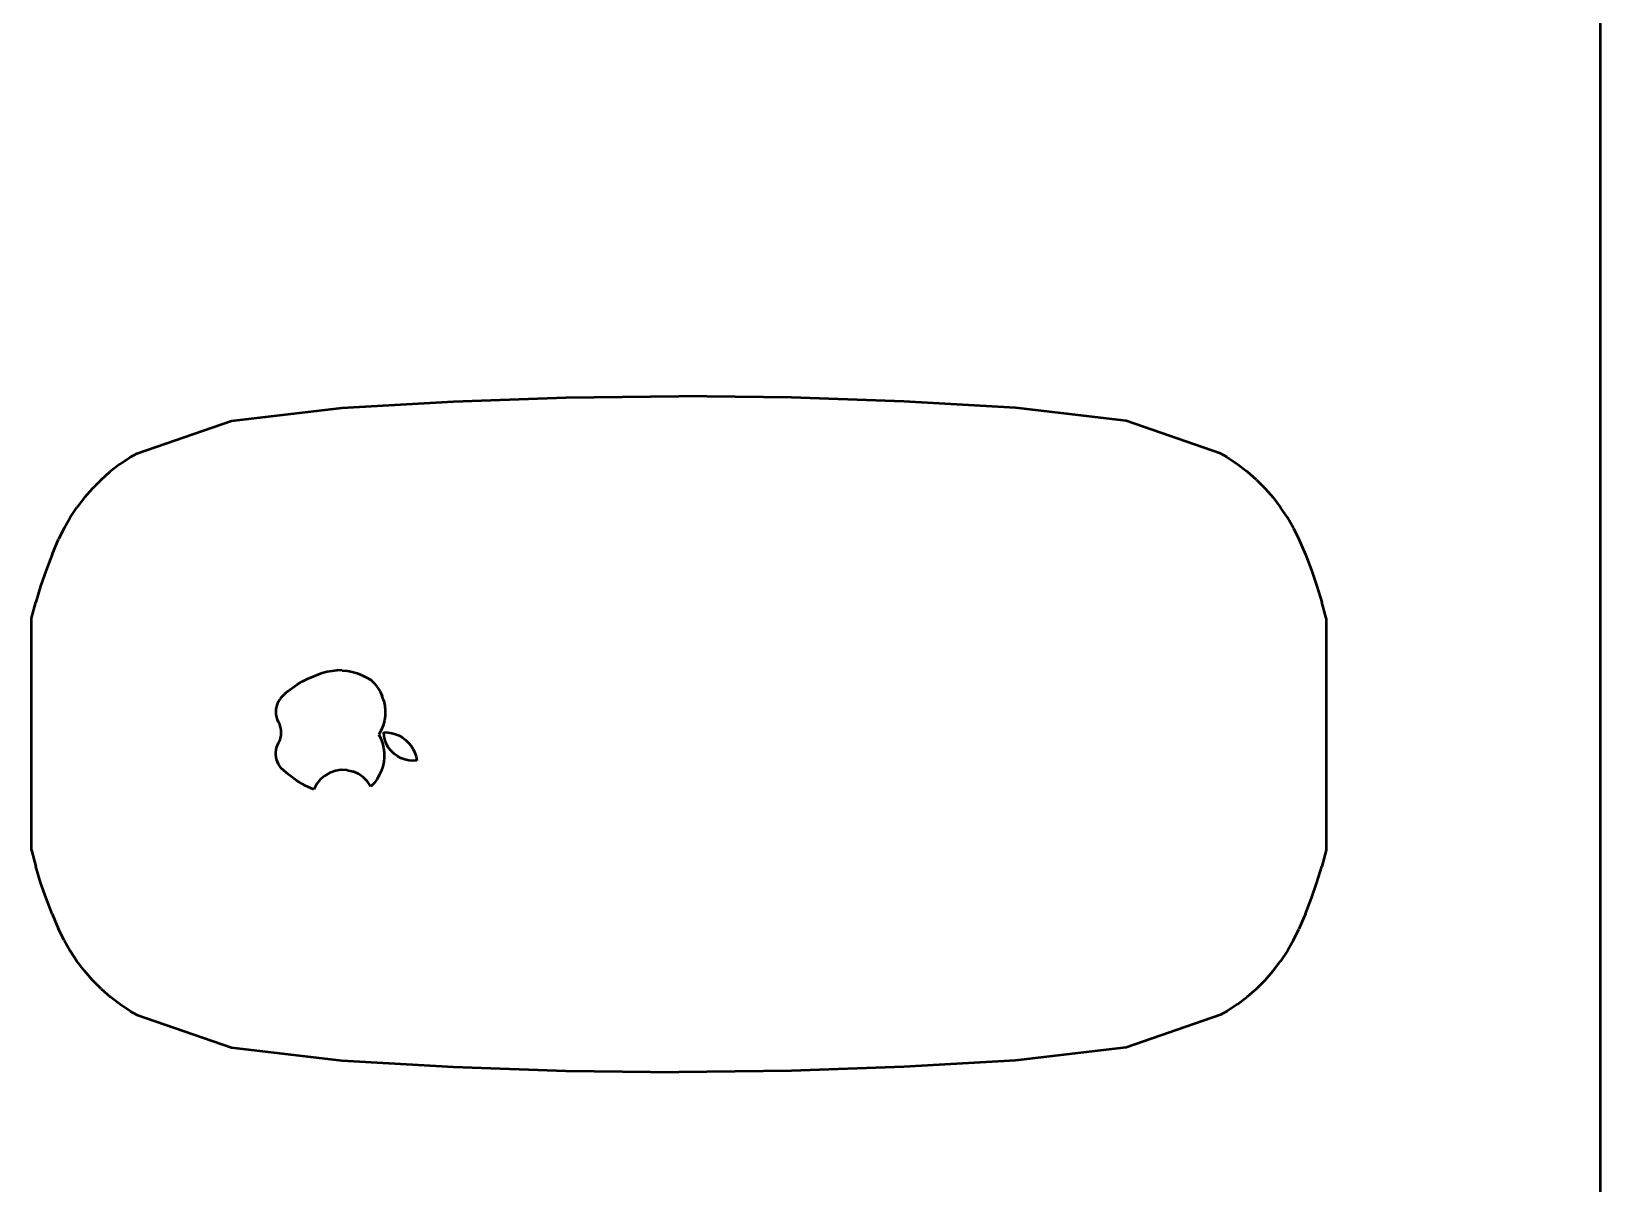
# Model space of a CAD drawing. Header units: millimetres. Extents: x 0 to 460473, y -68369 to 85219.
# Drawn here: x 232764.3 to 232904, y -37105.9 to -37003.3 of the extents above; entities that cross this region are included whole.
import ezdxf

# ---------------------------------------------------------------- set-up
doc = ezdxf.new("R2010")
doc.units = ezdxf.units.MM
doc.header["$LTSCALE"] = 50
doc.layers.add('fur', color=6, linetype='Continuous')

msp = doc.modelspace()

# ---------------------------------------------------------------- linework, layer by layer
at = {"layer": 'fur', "color": 40, "lineweight": 50, "true_color": 0xf8d731}
for p, q in [((232903.99865146, -37527.76328172), (232903.99865146, -35427.76328172)), ((232791.90408135, -37036.81886343), (232801.84787263, -37036.24281917)), ((232801.84787263, -37036.24281917), (232811.85852597, -37035.8906701)), ((232811.85852597, -37035.8906701), (232821.90266615, -37035.76687669)), ((232831.94680634, -37035.8906701), (232821.90266615, -37035.76687669)), ((232841.95745968, -37036.24281917), (232831.94680634, -37035.8906701)), ((232851.90125096, -37036.81886343), (232841.95745968, -37036.24281917)), ((232773.64580159, -37040.86067474), (232782.06030443, -37037.96185021)), ((232782.06030443, -37037.96185021), (232791.90408135, -37036.81886343)), ((232861.74502788, -37037.96185021), (232851.90125096, -37036.81886343)), ((232870.15953071, -37040.86067474), (232861.74502788, -37037.96185021)), ((232772.14304453, -37041.81419603), (232771.27831361, -37042.48032424)), ((232772.14304453, -37041.81419603), (232773.04957765, -37041.20617951)), ((232773.04957765, -37041.20617951), (232773.64580159, -37040.86067474)), ((232870.75575466, -37041.20617951), (232870.15953071, -37040.86067474)), ((232870.75575466, -37041.20617951), (232871.66228778, -37041.81419603)), ((232871.66228778, -37041.81419603), (232872.5270187, -37042.48032424)), ((232770.45910395, -37043.20169926), (232769.68893885, -37043.97521854)), ((232770.45910395, -37043.20169926), (232771.27831361, -37042.48032424)), ((232873.34622836, -37043.20169926), (232872.5270187, -37042.48032424)), ((232873.34622836, -37043.20169926), (232874.11639346, -37043.97521854)), ((232768.97113066, -37044.79755532), (232768.30876656, -37045.66517285)), ((232769.68893885, -37043.97521854), (232768.97113066, -37044.79755532)), ((232874.11639346, -37043.97521854), (232874.83420165, -37044.79755532)), ((232874.83420165, -37044.79755532), (232875.49656575, -37045.66517285)), ((232767.70469528, -37046.57433964), (232768.30876656, -37045.66517285)), ((232876.10063703, -37046.57433964), (232875.49656575, -37045.66517285)), ((232767.16151483, -37047.52114552), (232766.68156134, -37048.50151842)), ((232767.16151483, -37047.52114552), (232767.70469528, -37046.57433964)), ((232876.64381748, -37047.52114552), (232876.10063703, -37046.57433964)), ((232876.64381748, -37047.52114552), (232877.12377097, -37048.50151842)), ((232766.09559, -37049.87026793), (232766.68156134, -37048.50151842)), ((232877.12377097, -37048.50151842), (232877.70974231, -37049.87026793)), ((232766.09559, -37049.87026793), (232765.55917057, -37051.25918543)), ((232877.70974231, -37049.87026793), (232878.24616174, -37051.25918543)), ((232765.55917057, -37051.25918543), (232765.07299562, -37052.66647771)), ((232878.24616174, -37051.25918543), (232878.73233669, -37052.66647771)), ((232765.07299562, -37052.66647771), (232764.63769284, -37054.09032781)), ((232878.73233669, -37052.66647771), (232879.16763947, -37054.09032781)), ((232764.25382424, -37055.52889743), (232764.63769284, -37054.09032781)), ((232879.55150807, -37055.52889743), (232879.16763947, -37054.09032781)), ((232764.25382424, -37076.17756179), (232764.25382424, -37055.52889743)), ((232879.55150807, -37055.52889743), (232879.55150807, -37076.17756179)), ((232790.15935863, -37060.38816396), (232790.59628373, -37060.27492827)), ((232790.59628373, -37060.27492827), (232791.04154121, -37060.20095768)), ((232791.04154121, -37060.20095768), (232791.49160971, -37060.16683721)), ((232791.94292986, -37060.17283669), (232791.49160971, -37060.16683721)), ((232791.94292986, -37060.17283669), (232792.39193235, -37060.21890868)), ((232792.39193235, -37060.21890868), (232792.83506623, -37060.30468882)), ((232792.83506623, -37060.30468882), (232793.26882695, -37060.4294987)), ((232787.28908477, -37061.8694005), (232787.4972373, -37061.71329506)), ((232787.4972373, -37061.71329506), (232787.71044745, -37061.56417155)), ((232787.71044745, -37061.56417155), (232787.92848112, -37061.42219371)), ((232787.92848112, -37061.42219371), (232788.15109892, -37061.28751742)), ((232788.15109892, -37061.28751742), (232788.37805642, -37061.16029054)), ((232788.37805642, -37061.16029054), (232788.60910445, -37061.04065277)), ((232788.60910445, -37061.04065277), (232788.84398933, -37060.92873545)), ((232788.84398933, -37060.92873545), (232790.15935863, -37060.38816396)), ((232793.26882695, -37060.4294987), (232793.68978408, -37060.59235127)), ((232793.68978408, -37060.59235127), (232794.09460847, -37060.79195859)), ((232794.09460847, -37060.79195859), (232794.48009854, -37061.02674205)), ((232794.48009854, -37061.02674205), (232794.79819021, -37061.3376609)), ((232794.79819021, -37061.3376609), (232795.07722048, -37061.68406378)), ((232795.07722048, -37061.68406378), (232795.3132618, -37062.06107483)), ((232786.17787873, -37063.16681695), (232786.27284545, -37062.94848877)), ((232786.27284545, -37062.94848877), (232786.3921524, -37062.74245062)), ((232786.53423475, -37062.55140488), (232786.3921524, -37062.74245062)), ((232786.53423475, -37062.55140488), (232786.69722896, -37062.37785731)), ((232786.69722896, -37062.37785731), (232786.88886088, -37062.20186414)), ((232786.88886088, -37062.20186414), (232787.08621838, -37062.03231649)), ((232787.08621838, -37062.03231649), (232787.28908477, -37061.8694005)), ((232795.3132618, -37062.06107483), (232795.50299174, -37062.46338739)), ((232795.64373973, -37062.88533862), (232795.50299174, -37062.46338739)), ((232795.64373973, -37062.88533862), (232795.73352464, -37063.3209893)), ((232786.049786, -37063.8663267), (232786.06561277, -37063.62876537)), ((232786.06122511, -37064.10413969), (232786.049786, -37063.8663267)), ((232786.09978007, -37064.33908518), (232786.06122511, -37064.10413969)), ((232786.06561277, -37063.62876537), (232786.10849784, -37063.39457156)), ((232786.16494519, -37064.56808164), (232786.09978007, -37064.33908518)), ((232786.10849784, -37063.39457156), (232786.17787873, -37063.16681695)), ((232795.75588523, -37064.20875417), (232795.68814617, -37064.64837248)), ((232795.73352464, -37063.3209893), (232795.77108269, -37063.76420735)), ((232795.77108269, -37063.76420735), (232795.75588523, -37064.20875417)), ((232786.25586577, -37064.78812554), (232786.16494519, -37064.56808164)), ((232786.37134929, -37064.99633079), (232786.25586577, -37064.78812554)), ((232786.41211175, -37065.11315128), (232786.37134929, -37064.99633079)), ((232786.44567192, -37065.23224081), (232786.41211175, -37065.11315128)), ((232786.47190481, -37065.35315582), (232786.44567192, -37065.23224081)), ((232786.4907127, -37065.47544591), (232786.47190481, -37065.35315582)), ((232786.50202552, -37065.59865558), (232786.4907127, -37065.47544591)), ((232786.4907127, -37065.9692059), (232786.50202552, -37065.84599622)), ((232786.50580115, -37065.7223259), (232786.50202552, -37065.59865558)), ((232786.50202552, -37065.84599622), (232786.50580115, -37065.7223259)), ((232795.39958328, -37065.48822838), (232795.18282116, -37065.87664442)), ((232795.18282116, -37065.87664442), (232795.36783221, -37066.25417781)), ((232795.56881899, -37065.07687437), (232795.39958328, -37065.48822838)), ((232795.68814617, -37064.64837248), (232795.56881899, -37065.07687437)), ((232795.64511501, -37065.68184416), (232795.99738363, -37065.69406398)), ((232795.67628969, -37066.0450694), (232795.64511501, -37065.68184416)), ((232795.99738363, -37065.69406398), (232796.34556858, -37065.74892516)), ((232796.34556858, -37065.74892516), (232796.68452744, -37065.84561744)), ((232796.68452744, -37065.84561744), (232797.00925406, -37065.98271275)), ((232786.02439686, -37067.46876069), (232786.04801167, -37067.25186655)), ((232786.04801167, -37067.25186655), (232786.09521853, -37067.03885896)), ((232786.09521853, -37067.03885896), (232786.16545048, -37066.83229614)), ((232786.16545048, -37066.83229614), (232786.25786403, -37066.63465894)), ((232786.25786403, -37066.63465894), (232786.37134929, -37066.44832102)), ((232786.37134929, -37066.44832102), (232786.41211175, -37066.33150053)), ((232786.41211175, -37066.33150053), (232786.44567192, -37066.212411)), ((232786.44567192, -37066.212411), (232786.47190481, -37066.09149599)), ((232786.47190481, -37066.09149599), (232786.4907127, -37065.9692059)), ((232795.36783221, -37066.25417781), (232795.51019892, -37066.64976883)), ((232795.51019892, -37066.64976883), (232795.60819399, -37067.05861784)), ((232795.60819399, -37067.05861784), (232795.66062844, -37067.4757643)), ((232795.75859962, -37066.40021657), (232795.67628969, -37066.0450694)), ((232795.89038499, -37066.74012399), (232795.75859962, -37066.40021657)), ((232796.06898829, -37067.0579373), (232795.89038499, -37066.74012399)), ((232796.29080793, -37067.34724767), (232796.06898829, -37067.0579373)), ((232797.00925406, -37065.98271275), (232797.3149525, -37066.15818632)), ((232797.3149525, -37066.15818632), (232797.59710782, -37066.36944653)), ((232797.59710782, -37066.36944653), (232797.85155284, -37066.61337324)), ((232797.85155284, -37066.61337324), (232798.07452959, -37066.88636386)), ((232798.07452959, -37066.88636386), (232798.26274489, -37067.18438652)), ((232798.26274489, -37067.18438652), (232798.41341895, -37067.50303967)), ((232786.02465772, -37067.68693644), (232786.02439686, -37067.46876069)), ((232786.04879111, -37067.90377348), (232786.02465772, -37067.68693644)), ((232786.0965072, -37068.11666759), (232786.04879111, -37067.90377348)), ((232786.16723289, -37068.32306188), (232786.0965072, -37068.11666759)), ((232786.26011878, -37068.52047752), (232786.16723289, -37068.32306188)), ((232786.3740493, -37068.70654354), (232786.26011878, -37068.52047752)), ((232786.50765611, -37068.87902526), (232786.3740493, -37068.70654354)), ((232795.62683128, -37068.31466554), (232795.54100972, -37068.72624203)), ((232795.6668661, -37067.89614702), (232795.62683128, -37068.31466554)), ((232795.66062844, -37067.4757643), (232795.6668661, -37067.89614702)), ((232796.55137082, -37067.60222104), (232796.29080793, -37067.34724767)), ((232796.84542261, -37067.81771578), (232796.55137082, -37067.60222104)), ((232797.16703363, -37067.98938635), (232796.84542261, -37067.81771578)), ((232797.50971848, -37068.11377096), (232797.16703363, -37067.98938635)), ((232797.86656679, -37068.18836134), (232797.50971848, -37068.11377096)), ((232798.23038257, -37068.21165334), (232797.86656679, -37068.18836134)), ((232798.59382934, -37068.18317727), (232798.23038257, -37068.21165334)), ((232798.41341895, -37067.50303967), (232798.52432644, -37067.83761707)), ((232798.52432644, -37067.83761707), (232798.59382934, -37068.18317727)), ((232786.72321818, -37069.08059266), (232786.50765611, -37068.87902526)), ((232786.93772287, -37069.26925428), (232786.72321818, -37069.08059266)), ((232787.16161229, -37069.4541942), (232786.93772287, -37069.26925428)), ((232787.39112128, -37069.63211236), (232787.16161229, -37069.4541942)), ((232787.6260297, -37069.80283812), (232787.39112128, -37069.63211236)), ((232787.86611223, -37069.96620771), (232787.6260297, -37069.80283812)), ((232788.11113861, -37070.12206444), (232787.86611223, -37069.96620771)), ((232789.97424864, -37069.89924116), (232789.64632293, -37070.31440231)), ((232790.37419636, -37069.55292357), (232789.97424864, -37069.89924116)), ((232790.83198172, -37069.28773191), (232790.37419636, -37069.55292357)), ((232791.34376608, -37069.11122498), (232790.83198172, -37069.28773191)), ((232791.85464738, -37069.03513631), (232791.34376608, -37069.11122498)), ((232792.38325825, -37069.05669083), (232791.85464738, -37069.03513631)), ((232792.38325825, -37069.05669083), (232792.8984542, -37069.17697045)), ((232793.3819635, -37069.39170939), (232792.8984542, -37069.17697045)), ((232793.8166382, -37069.69329181), (232793.3819635, -37069.39170939)), ((232794.18706231, -37070.07102191), (232793.8166382, -37069.69329181)), ((232794.48009854, -37070.51150327), (232794.18706231, -37070.07102191)), ((232795.0219325, -37069.87016599), (232794.7687031, -37070.20577798)), ((232795.23671434, -37069.50873923), (232795.0219325, -37069.87016599)), ((232795.40793014, -37069.13141993), (232795.23671434, -37069.50873923)), ((232795.54100972, -37068.72624203), (232795.40793014, -37069.13141993)), ((232788.36087382, -37070.27025882), (232788.11113861, -37070.12206444)), ((232788.61507831, -37070.41064871), (232788.36087382, -37070.27025882)), ((232788.87350828, -37070.54309946), (232788.61507831, -37070.41064871)), ((232789.13591584, -37070.66748402), (232788.87350828, -37070.54309946)), ((232789.40204931, -37070.78368309), (232789.13591584, -37070.66748402)), ((232789.64632293, -37070.31440231), (232789.40204931, -37070.78368309)), ((232794.7687031, -37070.20577798), (232794.48009854, -37070.51150327)), ((232764.25382424, -37076.17756179), (232764.63769284, -37077.6161314)), ((232879.55150807, -37076.17756179), (232879.16763947, -37077.6161314)), ((232765.07299562, -37079.03998151), (232764.63769284, -37077.6161314)), ((232878.73233669, -37079.03998151), (232879.16763947, -37077.6161314)), ((232765.55917057, -37080.44727378), (232765.07299562, -37079.03998151)), ((232878.24616174, -37080.44727378), (232878.73233669, -37079.03998151)), ((232766.09559, -37081.83619128), (232765.55917057, -37080.44727378)), ((232877.70974231, -37081.83619128), (232878.24616174, -37080.44727378)), ((232766.09559, -37081.83619128), (232766.68156134, -37083.20494079)), ((232877.70974231, -37081.83619128), (232877.12377097, -37083.20494079)), ((232767.16151483, -37084.18531369), (232766.68156134, -37083.20494079)), ((232876.64381748, -37084.18531369), (232877.12377097, -37083.20494079)), ((232767.16151483, -37084.18531369), (232767.70469528, -37085.13211957)), ((232767.70469528, -37085.13211957), (232768.30876656, -37086.04128636)), ((232876.10063703, -37085.13211957), (232875.49656575, -37086.04128636)), ((232876.64381748, -37084.18531369), (232876.10063703, -37085.13211957)), ((232768.97113066, -37086.90890389), (232768.30876656, -37086.04128636)), ((232874.83420165, -37086.90890389), (232875.49656575, -37086.04128636)), ((232769.68893885, -37087.73124067), (232768.97113066, -37086.90890389)), ((232770.45910395, -37088.50475996), (232769.68893885, -37087.73124067)), ((232873.34622836, -37088.50475996), (232874.11639346, -37087.73124067)), ((232874.11639346, -37087.73124067), (232874.83420165, -37086.90890389)), ((232770.45910395, -37088.50475996), (232771.27831361, -37089.22613497)), ((232772.14304453, -37089.89226319), (232771.27831361, -37089.22613497)), ((232871.66228778, -37089.89226319), (232872.5270187, -37089.22613497)), ((232873.34622836, -37088.50475996), (232872.5270187, -37089.22613497)), ((232773.04957765, -37090.5002797), (232772.14304453, -37089.89226319)), ((232773.04957765, -37090.5002797), (232773.64580159, -37090.84578447)), ((232773.64580159, -37090.84578447), (232782.06030443, -37093.744609)), ((232870.15953071, -37090.84578447), (232861.74502788, -37093.744609)), ((232870.75575466, -37090.5002797), (232870.15953071, -37090.84578447)), ((232871.66228778, -37089.89226319), (232870.75575466, -37090.5002797)), ((232782.06030443, -37093.744609), (232791.90408135, -37094.88759578)), ((232861.74502788, -37093.744609), (232851.90125096, -37094.88759578)), ((232791.90408135, -37094.88759578), (232801.84787263, -37095.46364004)), ((232851.90125096, -37094.88759578), (232841.95745968, -37095.46364004)), ((232801.84787263, -37095.46364004), (232811.85852597, -37095.81578911)), ((232811.85852597, -37095.81578911), (232821.90266615, -37095.93958252)), ((232831.94680634, -37095.81578911), (232821.90266615, -37095.93958252)), ((232841.95745968, -37095.46364004), (232831.94680634, -37095.81578911))]:
    msp.add_line(p, q, dxfattribs=at)

doc.saveas('drawing.dxf')
